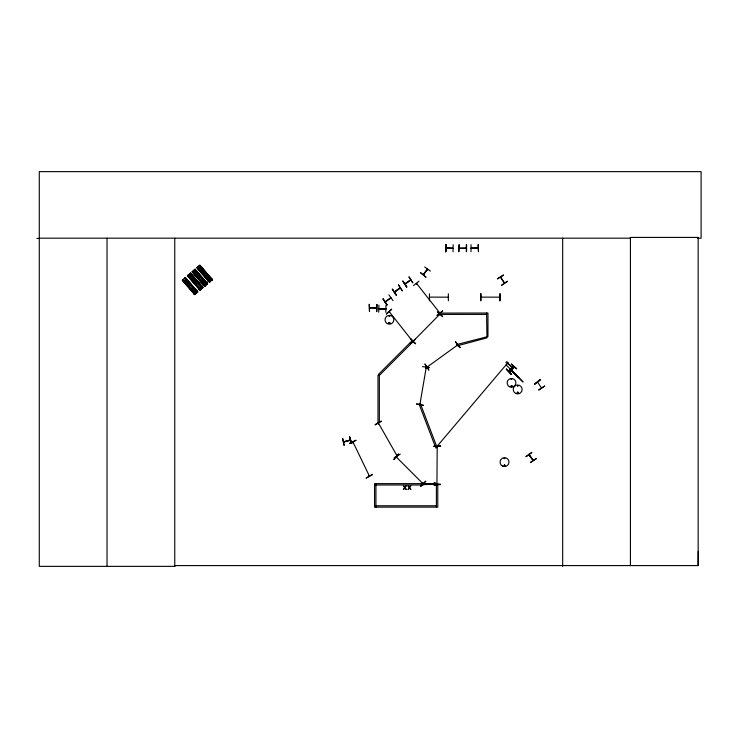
<?xml version="1.0" encoding="UTF-8"?>
<svg xmlns="http://www.w3.org/2000/svg" width="738" height="738" viewBox="0 0 738 738"><rect width="100%" height="100%" fill="white"/><g stroke="black" fill="none" stroke-linecap="round" stroke-linejoin="round"><path stroke-width="1.11" d="M697.65 238.18L701.1 238.18L701.1 171.64L39.28 171.64L39.28 566.36L174.869 566.36L174.777 565.585L698.157 565.585L698.259 551.314M368.806 475.521L369.369 476.019L352.995 442.09L353.308 442.569M426.112 367.958L426.195 367.201M376.62 308.198L369.646 307.783L370.282 308.041M376.804 304.545L376.537 311.593M376.897 311.602L377.072 304.554M378.705 312.211L378.926 305.154M379.664 308.899L378.843 308.558M385.079 309.038L385.9 308.733M385.808 312.377L386.002 305.329M457.025 345.006L457.735 344.932L427.173 367.054M457.006 345.116L457.486 344.729M457.661 344.969L457.237 345.301M385.162 301.722L390.854 297.682M390.928 297.958L385.282 301.98M400.088 287.802L394.433 291.778M395.116 291.704L394.332 291.851M399.728 288.401L400.162 288.078M405.623 283.604L404.839 283.853M410.586 279.767L410.254 280.394M396.315 457.154L396.666 457.505M422.902 483.713L422.588 482.975L423.151 483.491M436.859 447.043L437.21 446.425M389.037 316.095L389.793 316.196L389.083 316.002M388.944 323.05C390.162 321.565 389.71 324.526 389.018 323.161M423.824 484.359L423.04 484.562M511.157 379.111C512.154 380.587 511.554 377.69 511.286 379.461M511.056 386.168C512.32 384.719 511.748 387.598 511.12 386.278M512.218 386.168C510.438 388.234 511.157 384.138 512.144 386.002M504.137 458.464L504.903 458.363L504.192 458.658M504.986 465.54C504.137 463.824 503.943 466.748 504.893 465.632M518.141 392.884C517.301 391.158 517.098 394.083 518.048 392.967M416.619 403.935L423.529 405.393L416.601 404.027M422.588 366.648L429.571 367.616M419.931 404.295L426.25 367.284L425.835 367.939M419.996 404.378L420.042 403.815M425.844 367.865L425.955 367.164M420.226 404.489L420.346 403.714M423.206 274.656L423.963 274.185M427.431 269.01L427.311 269.702M210.256 280.025L210.514 280.864M436.887 446.555L507.052 363.696M437.2 484.082L437.164 483.464L437.21 484.156M389.535 312.46L389.304 311.694M416.26 283.595L416.536 284.001M412.302 341.417L412.191 340.771L412.45 341.482M439.811 312.903L439.11 312.488L439.608 313.096L487.966 313.032L487.966 336.546L456.933 344.489L457.292 345.818L486.951 337.875L486.591 313.032M439.175 312.626L439.728 312.811M343.567 441.831L344.268 441.97M541.452 387.957L537.596 382.063M529.552 455.226L529.257 454.746M528.943 454.793L533.26 460.263M396.269 456.997L422.92 483.648L422.957 484.995L375.937 484.995M439.903 314.536L439.276 314.674M500.548 277.359L504.432 283.06M504.377 282.995L500.715 277.082M195.819 292.377L196.28 292.958M505.115 465.761C504.285 463.169 503.639 466.951 504.847 465.973M389.692 312.146L389.046 311.842M439.101 312.525L439.571 314.406L486.591 314.406M369.314 475.992L369.028 475.42M343.659 442.099L350.449 440.245L343.696 441.758M349.747 440.097L350.384 440.005M427.699 269.195L423.271 274.518M427.606 269.315L423.483 274.739M533.297 460.355L532.568 459.903M436.924 483.39L436.924 484.174M452.394 248.069C454.507 248.632 443.759 246.824 446.831 248.429M471.056 248.106L471.748 248.079M369.572 307.774L376.555 307.949L375.928 308.207M378.234 423.243L378.631 423.916M397.33 455.816L396.998 455.152M352.746 442.136L353.087 442.837L352.995 442.09M424.71 266.962L430.42 271.114M423.252 274.591L427.32 269.102M425.9 277.156L420.476 272.626L425.918 277.128M201.179 288.779L200.773 288.069M453.031 248.429L445.973 248.355L452.883 248.429M471.204 248.069L478.086 248.069L477.468 248.069M471.075 248.392L478.012 248.079M404.941 283.743L410.669 280.006M505.853 362.681L507.089 361.426M506.969 363.779L508.205 362.524M511.351 364.102L516.637 368.788M507.726 363.004L511.923 367.127L507.449 363.29M508.362 371.057L513.307 366.03M513.574 366.288L508.611 371.297L513.593 366.297M511.452 369.489L511.794 369.037M509.202 371.878L514.183 366.887M509.46 372.127L514.423 367.127M516.655 368.769L511.388 364.065M410.651 338.585L415.605 343.613M439.304 314.702L439.774 314.277M413.335 341.104L439.728 314.333M442.643 316.565L437.357 311.888L442.625 316.584M420.651 486.194L425.605 481.176M420.854 486.397L425.789 481.36M187.47 275.735L190.542 273.051L203.051 287.488L199.98 290.172L187.47 275.735L200.044 290.108M183.716 281.455L186.382 279.149M188.946 277.018L191.612 274.711M193.504 273.152L196.17 270.846M198.282 269.102L200.948 266.787M184.565 282.433L187.231 280.126M189.795 277.995L192.461 275.689M194.352 274.13L197.018 271.824M199.131 270.08L201.797 267.765M185.838 283.899L188.494 281.584M191.059 279.462L193.725 277.156M195.616 275.597L198.282 273.291M200.404 271.547L203.07 269.232M186.954 285.2L189.62 282.894M192.184 280.763L194.85 278.457M196.742 276.898L199.408 274.591M201.529 272.848L204.195 270.532M188.227 286.667L190.893 284.361M193.457 282.23L196.123 279.923M198.015 278.364L200.681 276.058M202.793 274.315L205.459 271.999M193.679 292.949L196.345 290.634M198.909 288.512L201.575 286.206M203.467 284.647L206.133 282.34M208.245 280.588L210.911 278.281M193.596 293.752L197.157 290.671M193.697 293.862L197.249 290.79M198.826 289.324L202.387 286.243M203.384 285.458L206.944 282.377M208.171 281.399L211.723 278.318M198.928 289.434L202.48 286.353M203.485 285.569L207.037 282.488M208.264 281.51L211.815 278.429M205.164 284.351L205.588 283.982L205.339 284.453L206.068 284.665M185.247 277.543L197.756 291.98L185.312 277.488L182.24 280.172L194.749 294.6L197.821 291.925M209.555 282.045L197.046 267.608L209.5 282.091L212.387 279.564M210.256 281.436L209.324 282.248L196.806 267.811L199.878 265.136L212.323 279.619M437.237 483.538L436.924 484.1L437.21 446.555M437.173 447.117L437.173 446.481M413.511 285.551L419.046 281.178M437.007 315.301L442.514 310.892M437.173 315.504L442.699 311.122M409.802 343.622L415.356 339.277M388.972 322.598C391.924 322.414 387.607 324.895 389.249 322.386M460.06 347.404L455.567 341.952L460.032 347.423M427.57 366.417L427.053 366.795L427.625 366.371M534.552 384.138L540.281 380.024M538.823 389.996L544.69 386.075M544.672 386.048L538.758 389.913M526.129 456.721L531.886 452.643M525.973 456.508L531.674 452.357M529.008 454.894L533.039 460.54M536.258 458.639L530.345 462.505L536.277 458.658M405.125 284.001L410.734 279.97L405.014 284.075M394.535 292.045L400.227 288.005L394.618 292.036M406.629 287.054L402.856 281.086L406.656 287.036M412.699 282.746L408.907 276.787L412.782 282.682M396.131 295.089L392.367 289.121L396.158 295.071M402.201 290.781L398.409 284.822L402.238 290.754M392.967 300.652L388.917 294.877M503.408 274.97L497.412 278.696M497.55 278.918L503.556 275.219M507.357 281.39L501.508 285.338L507.31 281.307M375.116 424.654L381.186 421.057M375.245 424.876L381.352 421.343M378.493 423.824L378.483 423.178L397.118 455.946M397.035 455.254L397.044 455.872M400.264 454.101L394.203 457.708M349.517 443.28L355.864 440.208M349.646 443.547L355.984 440.448M517.781 386.168L517.486 385.467L517.855 386.103M351.703 443.427L349.517 436.712L351.666 443.437M343.64 441.813L350.227 440.005M379 308.493L385.753 308.659M429.433 293.761L429.479 300.809M448.344 293.761L448.372 300.809M480.789 293.761L480.816 300.809L480.936 293.761M429.82 297.128L448.003 297.165M481.342 297.128L499.525 297.165M466.213 248.337C457.117 248.558 455.632 247.95 466.213 248.014M434.654 484.193L440.577 484.543L433.529 484.589L440.577 484.506M435.54 484.285L440.577 484.248M36.9 238.457L39.28 238.448M39.28 238.18L630.418 238.18M466.601 244.61L466.573 251.667M471.056 244.702L471.01 251.759M478.104 244.702L478.501 251.759L478.206 244.702M471.204 248.392L478.113 248.429M458.768 251.667L459.137 244.61L458.796 251.667M453.031 251.759L453.132 244.702M375.937 505.77L436.398 505.77M434.248 482.726L434.959 482.735M434.193 482.827L435.014 482.836M434.212 483.316L434.986 483.325M434.313 484.718L435.079 484.728M434.276 485.207L435.106 485.217M434.331 485.309L435.051 485.309M389.23 311.694L412.597 341.27M385.9 308.982L378.843 308.807M378.991 308.844L385.891 309.056M529.183 454.709L533.251 460.291M465.577 248.3L465.401 248.42M436.518 484.562L435.78 484.322M518.021 392.164C515.161 392.561 519.635 394.313 517.845 392.146M511.849 367.201L513.095 368.419M511.711 367.339L512.956 368.557M511.388 368.539L511.951 369.083M511.185 368.742L511.748 369.295M511.047 368.889L511.609 369.434M511.351 369.489L510.945 369.194M510.844 369.092L511.397 369.646M506.167 364.996L516.01 374.683M511.102 370.07L510.336 369.867L510.825 370.347M510.558 369.637L518.805 377.745L510.382 369.812M506.379 369.166L511.369 374.148M410.402 338.843L415.42 343.797M422.468 483.205L422.92 483.648L374.572 483.63L374.572 507.135L437.772 507.135L437.772 483.63L436.398 483.63L436.398 507.135M199.472 265.486L211.972 279.923M199.343 265.597L211.871 280.016M199.297 265.634L211.806 280.071M199.149 265.763L211.686 280.172M199.74 266.741L210.782 279.471M199.675 266.796L210.727 279.517M211.252 280.551L210.441 281.252M197.747 266.999L209.509 280.597M197.683 267.055L209.454 280.643M197.535 267.184L210.016 281.639M197.387 267.313L209.168 280.892M197.323 267.368L209.112 280.938M197.212 267.46L209.721 281.879M207.396 283.798L194.915 269.352L207.369 283.826M194.675 269.554L207.194 283.982M194.574 269.638L207.074 284.084M194.509 269.693L207.027 284.13M194.362 269.822L206.852 284.278M206.732 284.379L194.223 269.942L206.668 284.434M206.474 284.6L205.662 285.311M193.697 271.907L204.73 284.656L193.633 271.962M192.747 271.243L205.293 285.652M192.609 271.363L205.118 285.8M192.544 271.418L205.072 285.846M192.378 271.566L204.943 285.947M204.749 286.123L192.258 271.667L204.721 286.15M190.469 273.106L203.042 287.497M190.33 273.235L202.839 287.663M202.701 287.792L190.183 273.355L202.636 287.848M190.017 273.503L202.47 287.995M189.832 273.66L202.35 288.097M189.786 273.706L202.323 288.115M201.917 288.466L201.105 289.176M189.076 275.827L200.921 289.361M200.736 289.517L188.218 275.08L200.681 289.564M187.996 275.274L200.496 289.72M187.886 275.375L200.385 289.813M187.821 275.431L200.33 289.859M187.673 275.551L200.219 289.969M185.072 277.691L197.609 292.1M184.952 277.792L197.47 292.23M184.887 277.848L197.406 292.285M184.721 277.995L197.304 292.368M184.601 278.097L197.092 292.552L184.555 278.143M185.173 279.093L196.151 291.888M196.686 292.903L195.874 293.613M195.69 293.789L183.91 280.209L195.625 293.844M182.969 279.545L195.505 293.955M182.941 279.564L195.45 294.001M182.756 279.72L195.339 294.102M182.646 279.822L195.173 294.241M182.59 279.868L195.109 294.296M182.471 279.97L194.933 294.444M182.304 280.117L194.767 294.591M416.832 283.862L416.453 283.309L439.747 312.884M352.995 442.726L352.773 442.283M455.65 341.888L459.82 347.58M402.828 281.104L406.915 286.861M392.284 289.176L396.407 294.896M383.114 299.001L387.136 304.794M349.544 436.702L351.417 443.501M436.924 446.481L436.933 447.117M698.157 565.585L698.157 237.415L630.418 237.415L630.418 565.585M562.67 238.18L562.67 566.36M466.305 244.61L466.305 251.667M445.881 244.702L445.927 251.759M375.937 483.63L375.937 507.135M174.768 238.18L174.768 566.36M107.028 238.18L107.028 566.36M423.926 483.639L423.916 484.257L435.641 484.34L435.651 483.722L423.926 483.639M369.268 304.36L369.489 311.427L369.268 304.36M188.181 284.527C188.928 287.58 190.653 282.58 188.181 284.527M193.411 280.089C194.159 283.143 195.884 278.143 193.411 280.089M197.969 276.224C198.716 279.278 200.441 274.278 197.969 276.224M202.756 272.165C203.494 275.219 205.229 270.228 202.756 272.165M405.789 485.835L404.885 487.301L403.428 485.835L404.581 487.698L403.4 489.562L404.858 488.076L406.334 489.562L405.162 487.67L406.334 485.835L405.789 485.835M410.365 485.835L409.461 487.301L408.013 485.835L409.156 487.698L407.976 489.562L409.433 488.076L410.909 489.562L409.738 487.67L410.909 485.835L410.365 485.835M506.406 369.129L511.185 374.332L506.406 369.129M398.548 454.128L393.871 459.423L398.548 454.128M411.638 341.196L378.391 374.443L379.36 375.411L379.36 422.431L377.985 422.431L377.985 375.411L379.36 375.411L412.607 342.164L411.638 341.196M514.764 373.631L522.947 381.924L514.764 373.631M195.1 269.185L192.028 271.87L204.537 286.307L207.609 283.623L195.1 269.185M391.647 309.259L386.38 313.973L391.647 309.259M424.977 364.092L428.833 370.015L424.977 364.092M540.096 379.775L534.607 384.221L540.078 379.747M383.133 298.991L386.896 304.969L383.133 298.991M372.404 474.562L366.233 478.012L372.404 474.562M420.328 403.557L419.046 404.046L435.817 447.975L437.099 447.486L420.328 403.557M342.681 438.547L344.129 445.457L342.672 438.547M500.069 293.752L499.894 300.809L500.069 293.752M440.568 446.029L433.52 446.435L440.568 445.992M445.973 244.702L445.614 251.759L445.973 244.702M436.675 484.257L422.883 484.562L436.675 484.257M212.203 279.73L199.694 265.293L212.184 279.748M201.391 287.442L190.404 274.656L201.382 287.451M387.219 323.567A4.4 4.4 0 0 0 393.824 319.757A4.4 4.4 0 0 0 387.219 315.947A4.4 4.4 0 0 0 387.219 323.567M502.292 465.982A4.465 4.465 0 0 0 508.989 462.126A4.465 4.465 0 0 0 502.292 458.261A4.465 4.465 0 0 0 502.292 465.982M515.456 393.326A4.465 4.465 0 0 0 522.144 389.461A4.465 4.465 0 0 0 515.456 385.596A4.465 4.465 0 0 0 515.456 393.326M509.34 386.675A4.391 4.391 0 0 0 515.917 382.874A4.391 4.391 0 0 0 509.34 379.074A4.391 4.391 0 0 0 509.34 386.675"/></g></svg>
